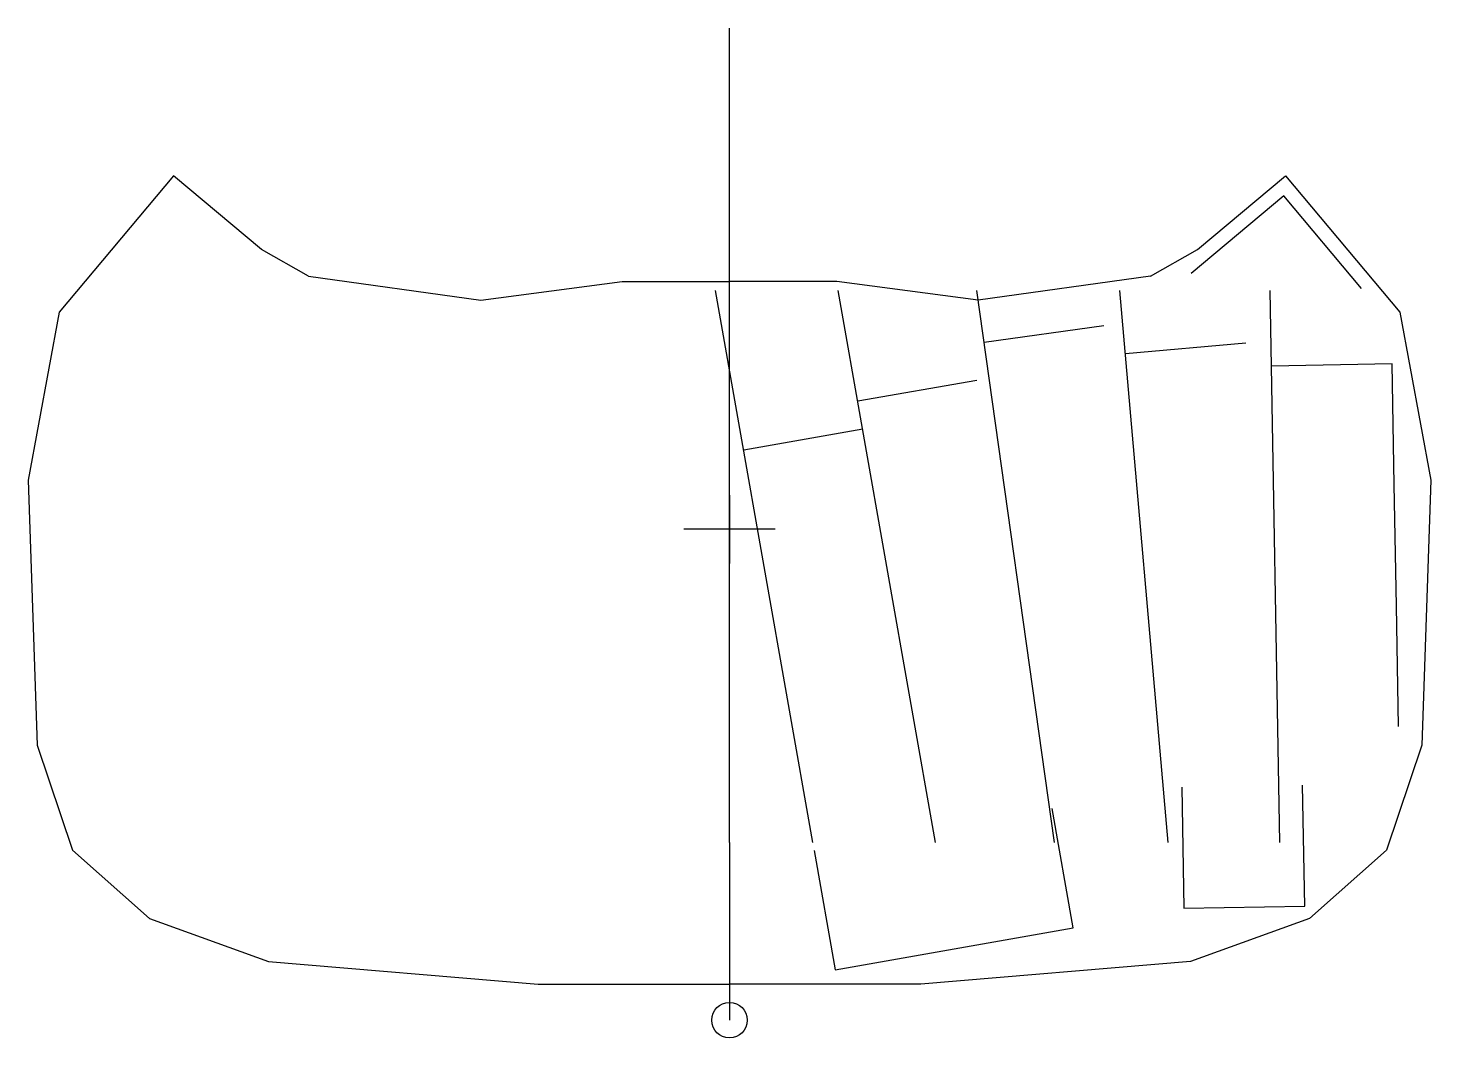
# Model space of a CAD drawing. Header units: millimetres. Extents: x -99 to 99, y -28 to 115.
import ezdxf

# ---------------------------------------------------------------- set-up
doc = ezdxf.new("R2010")
doc.units = ezdxf.units.MM
doc.layers.get('0').update_dxf_attribs({"linetype": 'CONTINUOUS'})

msp = doc.modelspace()

# ---------------------------------------------------------------- linework, layer by layer
for p, q in [((0, 77.63), (0, 114.54)), ((-78.22, 93.77), (-94.33, 74.57)), ((-65.87, 83.4), (-78.22, 93.77)), ((65.87, 83.4), (78.22, 93.77)), ((78.22, 93.77), (94.33, 74.57)), ((77.98, 90.95), (64.95, 80.02)), ((88.9, 77.93), (77.98, 90.95)), ((-59.22, 79.65), (-65.87, 83.4)), ((59.22, 79.65), (65.87, 83.4)), ((-59.22, 79.65), (-35.01, 76.25)), ((59.22, 79.65), (35.01, 76.25)), ((-35.01, 76.25), (-15.12, 78.87)), ((-15.12, 78.87), (0, 78.87)), ((11.72, 0), (-1.96, 77.63)), ((15.12, 78.87), (0, 78.87)), ((0, 0), (0, 77.63)), ((35.01, 76.25), (15.12, 78.87)), ((28.99, 0), (15.3, 77.63)), ((45.72, 0), (34.81, 77.63)), ((61.71, 0), (54.92, 77.63)), ((77.42, 0), (76.06, 77.63)), ((-94.33, 74.57), (-98.69, 50.97)), ((94.33, 74.57), (98.69, 50.97)), ((52.67, 72.67), (35.84, 70.31)), ((72.63, 70.22), (55.7, 68.74)), ((93.24, 67.29), (76.25, 66.99)), ((93.54, 50.29), (93.24, 67.29)), ((34.79, 64.99), (18.05, 62.04)), ((18.74, 58.1), (2, 55.15)), ((-98.69, 50.97), (-97.42, 13.69)), ((93.84, 33.29), (93.54, 50.29)), ((98.69, 50.97), (97.42, 13.69)), ((0, 48.82), (0, 39.25)), ((6.41, 44.04), (-6.41, 44.04)), ((94.13, 16.29), (93.84, 33.29)), ((-97.42, 13.69), (-92.42, -1.09)), ((97.42, 13.69), (92.42, -1.09)), ((80.93, -8.95), (80.63, 8.04)), ((63.63, 7.75), (63.93, -9.25)), ((48.36, -12), (45.41, 4.75)), ((0, 0), (0, -25)), ((-92.42, -1.09), (-81.62, -10.71)), ((11.93, -1.16), (14.88, -17.9)), ((92.42, -1.09), (81.62, -10.71)), ((63.93, -9.25), (80.93, -8.95)), ((-81.62, -10.71), (-64.87, -16.75)), ((81.62, -10.71), (64.87, -16.75)), ((31.62, -14.95), (48.36, -12)), ((14.88, -17.9), (31.62, -14.95)), ((-64.87, -16.75), (-26.94, -19.93)), ((64.87, -16.75), (26.94, -19.93)), ((-26.94, -19.93), (0, -19.93)), ((26.94, -19.93), (0, -19.93))]:
    msp.add_line(p, q)
msp.add_circle((0, -25), 2.5)

doc.saveas('drawing.dxf')
